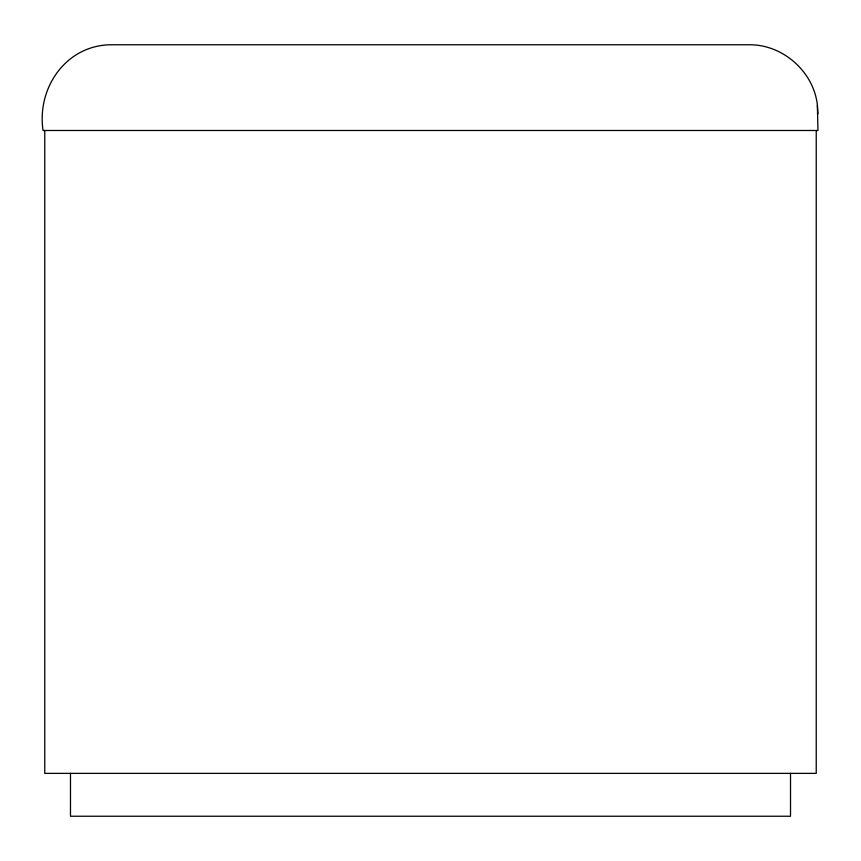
<?xml version="1.0" encoding="UTF-8"?>
<svg xmlns="http://www.w3.org/2000/svg" width="861" height="861" viewBox="0 0 861 861"><rect width="100%" height="100%" fill="white"/><g stroke="black" fill="none" stroke-linecap="round" stroke-linejoin="round"><path stroke-width="1.29" d="M817.358 104.794C813.494 71.377 782.552 44.234 748.909 44.761L112.091 44.761C66.674 44.417 36.593 87.348 43.05 130.485L817.95 130.485L817.38 105.16L817.95 113.813M816.239 130.485L816.239 773.372L44.761 773.372L44.761 130.485M790.516 773.372L790.516 816.239L70.484 816.239L70.484 773.372"/></g></svg>
